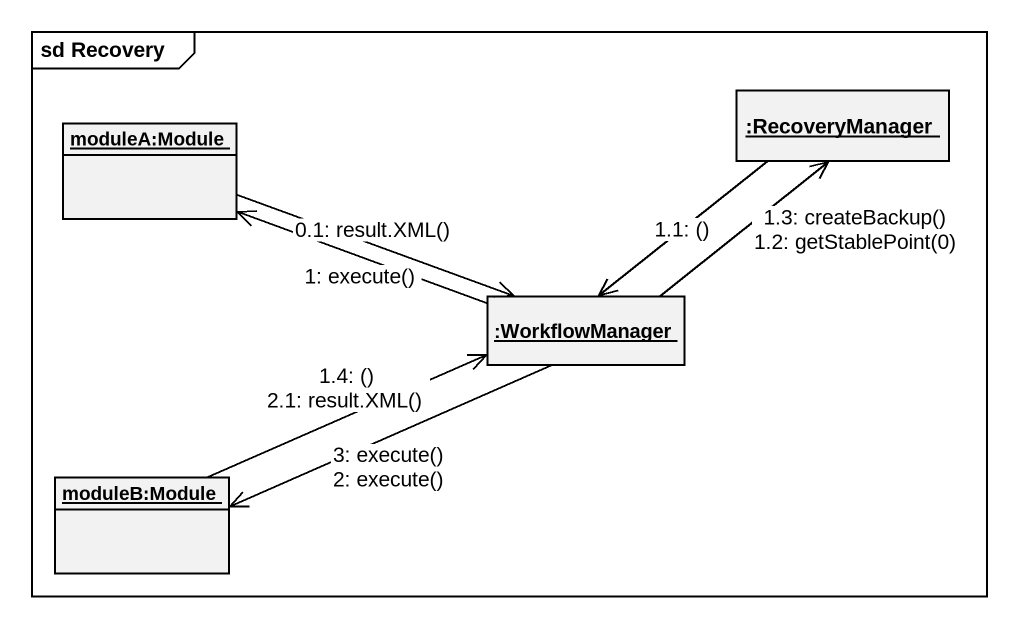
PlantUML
@startuml
mainframe sd Recovery
hide circle
hide empty members
object "moduleA:Module" as moduleA_Module
object ":RecoveryManager" as RecoveryManager
object ":WorkflowManager" as WorkflowManager
object "moduleB:Module" as moduleB_Module
moduleA_Module -right-> WorkflowManager : 0.1: result.XML()
WorkflowManager -left-> moduleA_Module : 1: execute()
RecoveryManager --> WorkflowManager : 1.1: ()
WorkflowManager -up-> RecoveryManager : 1.3: createBackup()\n1.2: getStablePoint(0)
moduleB_Module -right-> WorkflowManager : 1.4: ()\n2.1: result.XML()
WorkflowManager -left-> moduleB_Module : 3: execute()\n2: execute()
@enduml
